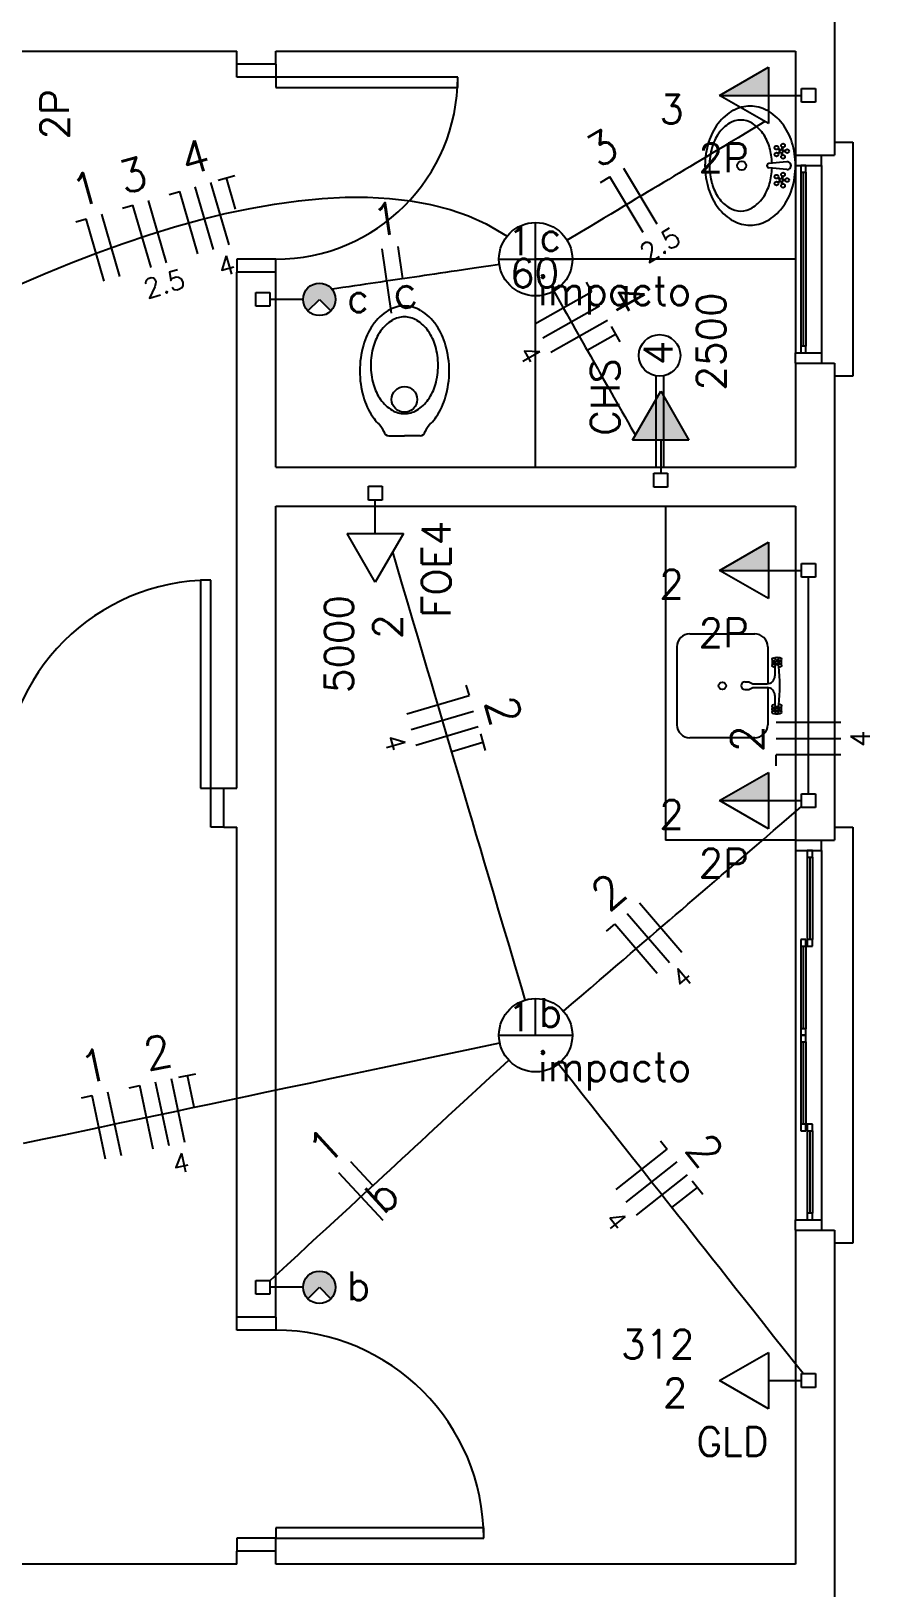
# Model space of a CAD drawing. Extents: x 241 to 398, y 106 to 179.
# Drawn here: x 329.21 to 332.44, y 108.72 to 114.71 of the extents above; entities that cross this region are included whole.
import ezdxf
from ezdxf.enums import TextEntityAlignment as Align

# ---------------------------------------------------------------- set-up
doc = ezdxf.new("R2010")
doc.units = 0
for name, color, linetype in [('ALVVISTA', 8, 'CONTINUOUS'), ('EL-CONDUTOS', 4, 'CONTINUOUS'), ('EL-FIOS', 9, 'CONTINUOUS'), ('EL-TEXTOS_FIOS', 7, 'CONTINUOUS'), ('EL-TEXTOS_PONTOS', 5, 'CONTINUOUS'), ('P-SIMBOL', 5, 'CONTINUOUS')]:
    doc.layers.add(name, color=color, linetype=linetype)
doc.styles.add('ARIAL', font='romans.shx')

msp = doc.modelspace()

# ---------------------------------------------------------------- hatches: boundary and pattern name
at = {"layer": 'P-SIMBOL'}
for points in [[(332.0468, 114.4591), (331.8593, 114.4591), (332.0468, 114.5673)], [(330.2749, 113.7183), (330.3189, 113.6743), (330.3194, 113.6743), (330.2759, 113.6298), (330.2734, 113.6318), (330.2683, 113.6383), (330.2629, 113.6483), (330.2593, 113.6563), (330.2573, 113.6663), (330.2573, 113.6808), (330.2604, 113.6948), (330.2649, 113.7058)], [(330.2749, 113.7183), (330.3189, 113.6743), (330.3194, 113.6743), (330.2759, 113.6298), (330.2734, 113.6318), (330.2683, 113.6383), (330.2629, 113.6483), (330.2593, 113.6563), (330.2573, 113.6663), (330.2573, 113.6808), (330.2604, 113.6948), (330.2649, 113.7058)], [(330.2744, 113.7176), (330.3184, 113.6737), (330.3184, 113.6736), (330.3184, 113.6733), (330.3628, 113.7168), (330.3608, 113.719), (330.3543, 113.7239), (330.3444, 113.7298), (330.3364, 113.7332), (330.3263, 113.735), (330.3119, 113.7352), (330.2979, 113.7322), (330.2869, 113.7276), (330.2743, 113.7174)], [(330.3629, 113.7183), (330.3189, 113.6743), (330.3624, 113.6298), (330.3644, 113.6318), (330.3693, 113.6383), (330.3754, 113.6483), (330.3783, 113.6563), (330.3803, 113.6663), (330.3803, 113.6808), (330.3774, 113.6948), (330.3729, 113.7058)], [(330.3629, 113.7183), (330.3189, 113.6743), (330.3624, 113.6298), (330.3644, 113.6318), (330.3693, 113.6383), (330.3754, 113.6483), (330.3783, 113.6563), (330.3803, 113.6663), (330.3803, 113.6808), (330.3774, 113.6948), (330.3729, 113.7058)], [(331.741, 113.1335), (331.6327, 113.321), (331.5245, 113.1335)], [(332.0468, 112.6319), (331.8593, 112.6319), (332.0468, 112.7401)], [(332.0468, 111.7463), (331.8593, 111.7463), (332.0468, 111.8545)], [(330.2749, 109.9181), (330.3189, 109.8741), (330.3194, 109.8741), (330.2759, 109.8296), (330.2734, 109.8316), (330.2683, 109.8381), (330.2629, 109.8481), (330.2593, 109.8561), (330.2573, 109.8661), (330.2573, 109.8806), (330.2604, 109.8946), (330.2649, 109.9056)], [(330.2749, 109.9181), (330.3189, 109.8741), (330.3194, 109.8741), (330.2759, 109.8296), (330.2734, 109.8316), (330.2683, 109.8381), (330.2629, 109.8481), (330.2593, 109.8561), (330.2573, 109.8661), (330.2573, 109.8806), (330.2604, 109.8946), (330.2649, 109.9056)], [(330.2744, 109.9175), (330.3184, 109.8735), (330.3184, 109.8734), (330.3184, 109.8732), (330.3628, 109.9167), (330.3608, 109.9189), (330.3543, 109.9237), (330.3444, 109.9297), (330.3364, 109.933), (330.3263, 109.9349), (330.3119, 109.9351), (330.2979, 109.9321), (330.2869, 109.9274), (330.2743, 109.9173)], [(330.3629, 109.9181), (330.3189, 109.8741), (330.3624, 109.8296), (330.3644, 109.8316), (330.3693, 109.8381), (330.3754, 109.8481), (330.3783, 109.8561), (330.3803, 109.8661), (330.3803, 109.8806), (330.3774, 109.8946), (330.3729, 109.9056)], [(330.3629, 109.9181), (330.3189, 109.8741), (330.3624, 109.8296), (330.3644, 109.8316), (330.3693, 109.8381), (330.3754, 109.8481), (330.3783, 109.8561), (330.3803, 109.8661), (330.3803, 109.8806), (330.3774, 109.8946), (330.3729, 109.9056)]]:
    msp.add_hatch(color=256, dxfattribs=at).paths.add_polyline_path(points)

# ---------------------------------------------------------------- linework, layer by layer
at = {"layer": 'ALVVISTA'}
for p, q in [((332.3013, 116.064), (332.3013, 114.704)), ((332.3013, 114.704), (332.3013, 114.229)), ((326.4508, 114.629), (330.0013, 114.629)), ((330.0013, 114.579), (330.0013, 114.629)), ((330.1513, 114.629), (332.1513, 114.629)), ((330.1513, 114.579), (330.1513, 114.629)), ((332.1513, 114.629), (332.1513, 114.229)), ((330.1513, 114.579), (330.0013, 114.579)), ((330.0013, 114.529), (330.0013, 114.579)), ((330.1513, 114.579), (330.1513, 114.529)), ((330.1513, 114.529), (330.0013, 114.529)), ((330.1513, 114.529), (330.1513, 114.489)), ((330.8513, 114.529), (330.1513, 114.529)), ((330.8513, 114.489), (330.8513, 114.529)), ((330.1513, 114.489), (330.8513, 114.489)), ((332.0998, 114.26), (332.0968, 114.251)), ((332.1028, 114.259), (332.0998, 114.25)), ((332.3013, 114.279), (332.3713, 114.279)), ((332.3713, 114.279), (332.3713, 113.379)), ((332.1178, 114.204), (332.0483, 114.197)), ((332.0833, 114.2525), (332.0908, 114.247)), ((332.0833, 114.237), (332.0908, 114.2425)), ((332.0848, 114.255), (332.0923, 114.2495)), ((332.0848, 114.2345), (332.0923, 114.24)), ((332.0998, 114.2295), (332.0968, 114.2385)), ((332.1028, 114.2305), (332.0998, 114.2395)), ((332.1118, 114.246), (332.1028, 114.246)), ((332.1118, 114.2435), (332.1028, 114.2435)), ((332.1513, 114.229), (332.1513, 114.189)), ((332.1513, 114.229), (332.3013, 114.229)), ((332.2513, 114.189), (332.2513, 114.229)), ((332.1178, 114.1745), (332.0483, 114.181)), ((332.0833, 114.141), (332.0908, 114.1355)), ((332.0848, 114.1435), (332.0923, 114.138)), ((332.0998, 114.1485), (332.0968, 114.1395)), ((332.1028, 114.1475), (332.0998, 114.1385)), ((332.1513, 114.189), (332.1513, 113.469)), ((332.1513, 114.189), (332.2513, 114.189)), ((332.1713, 114.189), (332.1713, 114.164)), ((332.1913, 114.189), (332.1713, 114.189)), ((332.1713, 114.164), (332.1713, 113.494)), ((332.1713, 114.164), (332.1913, 114.164)), ((332.1813, 114.164), (332.1813, 113.494)), ((332.1913, 114.164), (332.1913, 114.189)), ((332.1913, 114.164), (332.1913, 113.494)), ((332.2513, 114.189), (332.2513, 113.469)), ((332.0833, 114.1255), (332.0908, 114.131)), ((332.0848, 114.123), (332.0923, 114.1285)), ((332.0998, 114.118), (332.0968, 114.127)), ((332.1028, 114.119), (332.0998, 114.128)), ((332.1118, 114.1345), (332.1028, 114.1345)), ((332.1118, 114.132), (332.1028, 114.132)), ((330.1513, 113.829), (330.0013, 113.829)), ((330.0013, 113.829), (330.0013, 113.779)), ((330.1513, 113.779), (330.0013, 113.779)), ((330.0013, 112.954), (330.0013, 113.779)), ((330.1513, 113.779), (330.1513, 113.829)), ((330.1513, 113.029), (330.1513, 113.779)), ((332.1513, 113.829), (331.1513, 113.829)), ((331.1513, 113.029), (331.1513, 113.829)), ((332.1913, 113.494), (332.1713, 113.494)), ((332.1713, 113.494), (332.1713, 113.469)), ((332.1913, 113.469), (332.1913, 113.494)), ((332.1513, 113.469), (332.2513, 113.469)), ((332.1513, 113.429), (332.1513, 113.469)), ((332.1513, 113.429), (332.3013, 113.429)), ((332.1513, 113.429), (332.1513, 113.029)), ((332.1713, 113.469), (332.1913, 113.469)), ((332.2513, 113.469), (332.2513, 113.429)), ((332.3013, 113.429), (332.3013, 112.954)), ((331.6133, 113.379), (331.6133, 113.029)), ((331.6433, 113.379), (331.6433, 113.029)), ((332.3713, 113.379), (332.3013, 113.379)), ((330.5868, 113.149), (330.6463, 113.149)), ((330.7063, 113.149), (330.6463, 113.149)), ((330.1513, 113.029), (332.1513, 113.029)), ((330.0013, 111.794), (330.0013, 112.954)), ((332.3013, 112.954), (332.3013, 111.594)), ((330.1513, 112.879), (332.1513, 112.879)), ((330.1513, 111.719), (330.1513, 112.879)), ((331.6513, 112.879), (331.6513, 111.594)), ((332.1513, 112.879), (332.1513, 111.594)), ((329.8613, 112.594), (329.8613, 111.794)), ((329.9013, 112.594), (329.8613, 112.594)), ((329.9013, 111.794), (329.9013, 112.594)), ((331.7448, 112.388), (331.9943, 112.388)), ((331.6948, 112.338), (331.6948, 112.038)), ((332.0443, 112.338), (332.0443, 112.196)), ((332.0668, 112.284), (332.0723, 112.278)), ((332.0733, 112.291), (332.0793, 112.2855)), ((332.0793, 112.2855), (332.0853, 112.291)), ((332.0863, 112.278), (332.0928, 112.2845)), ((332.0723, 112.278), (332.0663, 112.2725)), ((332.0718, 112.2615), (332.0718, 112.226)), ((332.0793, 112.271), (332.0733, 112.265)), ((332.0793, 112.271), (332.0848, 112.2655)), ((332.0863, 112.278), (332.0923, 112.2725)), ((331.9568, 112.2035), (331.9718, 112.2035)), ((331.9568, 112.1735), (331.9718, 112.1735)), ((331.9718, 112.2035), (331.9868, 112.196)), ((331.9718, 112.1735), (331.9868, 112.181)), ((331.9868, 112.196), (332.0418, 112.196)), ((331.9868, 112.181), (332.0418, 112.181)), ((332.0443, 112.181), (332.0443, 112.038)), ((332.0663, 112.104), (332.0723, 112.098)), ((332.0718, 112.151), (332.0718, 112.115)), ((332.0733, 112.111), (332.0793, 112.1055)), ((332.0793, 112.1055), (332.0848, 112.111)), ((332.0863, 112.098), (332.0923, 112.1045)), ((332.0723, 112.098), (332.0663, 112.0925)), ((332.0793, 112.091), (332.0733, 112.085)), ((332.0793, 112.091), (332.0848, 112.0855)), ((332.0863, 112.098), (332.0923, 112.0925)), ((331.9943, 111.988), (331.7448, 111.988)), ((329.8613, 111.794), (329.9013, 111.794)), ((329.9013, 111.644), (329.9013, 111.794)), ((329.9013, 111.794), (329.9513, 111.794)), ((329.9513, 111.794), (330.0013, 111.794)), ((329.9513, 111.644), (329.9513, 111.794)), ((330.1513, 109.759), (330.1513, 111.719)), ((329.9513, 111.644), (329.9013, 111.644)), ((329.9513, 111.644), (330.0013, 111.644)), ((330.0013, 109.759), (330.0013, 111.644)), ((332.3013, 111.644), (332.3713, 111.644)), ((332.3713, 111.644), (332.3713, 110.044)), ((332.1513, 111.594), (331.6513, 111.594)), ((332.1513, 111.594), (332.1513, 111.554)), ((332.1513, 111.594), (332.3013, 111.594)), ((332.2513, 111.554), (332.2513, 111.594)), ((332.1513, 111.554), (332.1513, 110.134)), ((332.1513, 111.554), (332.2513, 111.554)), ((332.1963, 111.554), (332.1963, 111.529)), ((332.2163, 111.554), (332.1963, 111.554)), ((332.1963, 111.529), (332.1963, 111.2115)), ((332.1963, 111.529), (332.2163, 111.529)), ((332.2063, 111.529), (332.2063, 111.2115)), ((332.2163, 111.529), (332.2163, 111.554)), ((332.2163, 111.529), (332.2163, 111.2115)), ((332.2513, 111.554), (332.2513, 110.134)), ((332.1713, 111.2115), (332.1713, 111.1865)), ((332.1913, 111.2115), (332.1713, 111.2115)), ((332.1913, 111.1865), (332.1913, 111.2115)), ((332.2163, 111.2115), (332.1963, 111.2115)), ((332.1963, 111.2115), (332.1963, 111.1865)), ((332.2163, 111.1865), (332.2163, 111.2115)), ((332.1713, 111.1865), (332.1913, 111.1865)), ((332.1713, 111.1865), (332.1713, 110.869)), ((332.1813, 111.1865), (332.1813, 110.869)), ((332.1913, 111.1865), (332.1913, 110.869)), ((332.1963, 111.1865), (332.2163, 111.1865)), ((332.1913, 110.869), (332.1713, 110.869)), ((332.1713, 110.869), (332.1713, 110.844)), ((332.1913, 110.844), (332.1713, 110.844)), ((332.1713, 110.844), (332.1913, 110.844)), ((332.1713, 110.844), (332.1713, 110.819)), ((332.1913, 110.844), (332.1913, 110.869)), ((332.1913, 110.819), (332.1913, 110.844)), ((332.1713, 110.819), (332.1713, 110.5015)), ((332.1713, 110.819), (332.1913, 110.819)), ((332.1813, 110.819), (332.1813, 110.5015)), ((332.1913, 110.819), (332.1913, 110.5015)), ((332.1913, 110.5015), (332.1713, 110.5015)), ((332.1713, 110.5015), (332.1713, 110.4765)), ((332.1913, 110.4765), (332.1913, 110.5015)), ((332.1963, 110.5015), (332.1963, 110.4765)), ((332.2163, 110.5015), (332.1963, 110.5015)), ((332.2163, 110.4765), (332.2163, 110.5015)), ((332.1713, 110.4765), (332.1913, 110.4765)), ((332.1963, 110.4765), (332.2163, 110.4765)), ((332.1963, 110.4765), (332.1963, 110.159)), ((332.2063, 110.4765), (332.2063, 110.159)), ((332.2163, 110.4765), (332.2163, 110.159)), ((332.1513, 110.134), (332.2513, 110.134)), ((332.1513, 110.094), (332.1513, 110.134)), ((332.2163, 110.159), (332.1963, 110.159)), ((332.1963, 110.159), (332.1963, 110.134)), ((332.1963, 110.134), (332.2163, 110.134)), ((332.2163, 110.134), (332.2163, 110.159)), ((332.2513, 110.134), (332.2513, 110.094)), ((332.1513, 110.094), (332.1513, 108.809)), ((332.1513, 110.094), (332.3013, 110.094)), ((332.3013, 110.094), (332.3013, 108.659)), ((332.3713, 110.044), (332.3013, 110.044)), ((330.1513, 109.759), (330.0013, 109.759)), ((330.0013, 109.709), (330.0013, 109.759)), ((330.1513, 109.709), (330.0013, 109.709)), ((330.1513, 109.759), (330.1513, 109.709)), ((330.9513, 108.949), (330.1513, 108.949)), ((330.1513, 108.949), (330.1513, 108.909)), ((330.9513, 108.909), (330.9513, 108.949)), ((330.1513, 108.909), (330.0013, 108.909)), ((330.0013, 108.909), (330.0013, 108.859)), ((330.1513, 108.909), (330.9513, 108.909)), ((330.1513, 108.859), (330.1513, 108.909)), ((330.0013, 108.809), (326.4508, 108.809)), ((330.1513, 108.859), (330.0013, 108.859)), ((330.0013, 108.809), (330.0013, 108.859)), ((330.1513, 108.809), (330.1513, 108.859)), ((332.1513, 108.809), (330.1513, 108.809))]:
    msp.add_line(p, q, dxfattribs=at)
for centre, radius in [((332.0783, 114.258), 0.00738), ((332.1033, 114.2665), 0.00738), ((331.9443, 114.189), 0.0175), ((332.0783, 114.2315), 0.00738), ((332.0963, 114.2445), 0.00633), ((332.1033, 114.223), 0.00738), ((332.1193, 114.2445), 0.00738), ((332.0783, 114.1465), 0.00738), ((332.0963, 114.1335), 0.00633), ((332.1033, 114.155), 0.00738), ((332.1193, 114.1335), 0.00738), ((332.0783, 114.12), 0.00738), ((332.1033, 114.1115), 0.00738), ((331.6283, 113.459), 0.08), ((330.6463, 113.2895), 0.0493), ((332.0673, 112.29), 0.0062), ((332.0793, 112.278), 0.00507), ((332.0913, 112.2905), 0.0062), ((332.0673, 112.266), 0.0062), ((332.0913, 112.2665), 0.0062), ((331.8698, 112.188), 0.0143), ((332.0673, 112.11), 0.0062), ((332.0793, 112.098), 0.00507), ((332.0913, 112.1105), 0.0062), ((332.0673, 112.086), 0.0062), ((332.0913, 112.0865), 0.0062)]:
    msp.add_circle(centre, radius, dxfattribs=at)
for centre, radius, start, end in [((330.1513, 114.529), 0.7, 270, 0), ((332.0018, 114.2385), 0.1861, 118.5825, 142.75522), ((331.9768, 114.284), 0.1339, 90, 118.5825), ((331.9768, 114.284), 0.1339, 61.4175, 90), ((331.9518, 114.2385), 0.1861, 37.24478, 61.4175), ((332.0413, 114.2085), 0.2355, 142.75522, 162.51997), ((331.9668, 114.236), 0.1351, 121.03453, 145.45543), ((331.9408, 114.2795), 0.0845, 90, 121.03453), ((331.9408, 114.2795), 0.0845, 58.96547, 90), ((331.9143, 114.236), 0.1351, 34.54458, 58.96547), ((331.9128, 114.2085), 0.2355, 17.48004, 37.24478), ((332.1033, 114.189), 0.3004, 162.51997, 180), ((332.0733, 114.189), 0.2533, 164.0842, 180), ((332.0083, 114.2075), 0.1854, 145.45543, 164.0842), ((331.8733, 114.2075), 0.1854, 15.91581, 34.54458), ((331.8078, 114.189), 0.2533, 2.10218, 15.91581), ((331.8508, 114.189), 0.3004, 0, 17.48004), ((332.0493, 114.189), 0.00813, 95.42869, 264.73569), ((332.1193, 114.189), 0.0148, 264.41656, 95.89136), ((332.1033, 114.189), 0.3004, 180, 197.48004), ((332.0733, 114.189), 0.2533, 180, 195.9158), ((331.8078, 114.189), 0.2533, 344.0842, 357.89783), ((331.8508, 114.189), 0.3004, 342.51996, 0), ((332.0413, 114.1695), 0.2355, 197.48004, 217.24481), ((332.0083, 114.1705), 0.1854, 195.9158, 214.54457), ((331.8733, 114.1705), 0.1854, 325.45544, 344.0842), ((331.9128, 114.1695), 0.2355, 322.75525, 342.51996), ((332.0018, 114.1395), 0.1861, 217.24481, 241.41751), ((331.9668, 114.142), 0.1351, 214.54457, 238.96549), ((331.9408, 114.0985), 0.0845, 238.96549, 270), ((331.9408, 114.0985), 0.0845, 270, 301.03455), ((331.9143, 114.142), 0.1351, 301.03455, 325.45544), ((331.9518, 114.1395), 0.1861, 298.58249, 322.75525), ((331.9768, 114.094), 0.1339, 241.41751, 270), ((331.9768, 114.094), 0.1339, 270, 298.58249), ((330.6838, 113.4665), 0.1931, 121.03453, 145.45543), ((330.6463, 113.5285), 0.1207, 90, 121.03453), ((330.6463, 113.5145), 0.0924, 90, 120.646), ((330.6463, 113.5285), 0.1207, 58.96547, 90), ((330.6463, 113.5145), 0.0924, 59.354, 90), ((330.6093, 113.4665), 0.1931, 34.54458, 58.96547), ((330.7428, 113.4255), 0.2648, 145.45543, 164.0842), ((330.7148, 113.44), 0.1957, 145.04204, 163.84988), ((330.6728, 113.4695), 0.1445, 120.646, 145.04204), ((330.6198, 113.4695), 0.1445, 34.95798, 59.354), ((330.5778, 113.44), 0.1957, 16.15011, 34.95798), ((330.5503, 113.4255), 0.2648, 15.91581, 34.54458), ((330.8363, 113.399), 0.3619, 164.0842, 180), ((330.7813, 113.421), 0.2648, 163.84988, 180), ((330.5113, 113.421), 0.2648, 0, 16.15011), ((330.4568, 113.399), 0.3619, 0, 15.91581), ((330.7813, 113.421), 0.2648, 180, 196.15013), ((330.5113, 113.421), 0.2648, 343.84988, 0), ((330.8363, 113.399), 0.3619, 180, 195.9158), ((330.4568, 113.399), 0.3619, 344.0842, 0), ((330.7428, 113.3725), 0.2648, 195.9158, 214.54457), ((330.7148, 113.4015), 0.1957, 196.15013, 214.95798), ((330.5778, 113.4015), 0.1957, 325.04202, 343.84988), ((330.5503, 113.3725), 0.2648, 325.45544, 344.0842), ((330.6728, 113.3725), 0.1445, 214.95798, 239.354), ((330.6463, 113.3275), 0.0924, 239.354, 270), ((330.6463, 113.3275), 0.0924, 270, 300.646), ((330.6198, 113.3725), 0.1445, 300.646, 325.04202), ((330.6838, 113.3315), 0.1931, 214.54457, 223.89964), ((330.4288, 113.091), 0.1576, 27.89368, 42.68741), ((330.8643, 113.091), 0.1576, 137.31259, 152.10634), ((330.6093, 113.3315), 0.1931, 316.43506, 325.45544), ((330.5868, 113.169), 0.02, 186.21104, 270), ((330.7063, 113.169), 0.02, 270, 353.789), ((329.9013, 111.794), 0.8, 90, 180), ((331.7448, 112.338), 0.05, 90, 180), ((331.9943, 112.338), 0.05, 0, 90), ((332.0768, 112.278), 0.0156, 151.28233, 208.71767), ((332.0798, 112.2735), 0.0229, 71.72559, 109.7467), ((332.0823, 112.2785), 0.0153, 329.57178, 30.42821), ((332.0418, 112.226), 0.03, 270, 0), ((331.4573, 112.1885), 0.6339, 353.3446, 6.65547), ((331.9568, 112.1885), 0.015, 90, 270), ((332.0418, 112.151), 0.03, 0, 90), ((332.0763, 112.098), 0.0156, 151.28233, 208.71767), ((332.0823, 112.0985), 0.0153, 329.57178, 30.42821), ((332.0793, 112.099), 0.0188, 245.24622, 293.3183), ((331.7448, 112.038), 0.05, 180, 270), ((331.9943, 112.038), 0.05, 270, 0), ((330.1513, 108.909), 0.8, 0, 90)]:
    msp.add_arc(centre, radius, start, end, dxfattribs=at)
at = {"layer": 'EL-CONDUTOS', "linetype": 'Continuous'}
for points in [[(332.0335, 114.3585), (331.9866, 114.3302), (331.9578, 114.3129), (331.9303, 114.2964), (331.904, 114.2806), (331.8788, 114.2655), (331.8545, 114.251), (331.8312, 114.2369), (331.8086, 114.2234), (331.7866, 114.2102), (331.7653, 114.1974), (331.7444, 114.1848), (331.7238, 114.1725), (331.7035, 114.1603), (331.6833, 114.1482), (331.6632, 114.1361), (331.643, 114.124), (331.6226, 114.1118), (331.602, 114.0994), (331.5809, 114.0868), (331.5594, 114.0739), (331.5373, 114.0606), (331.5145, 114.0469), (331.4908, 114.0327), (331.4663, 114.018), (331.4408, 114.0027), (331.4141, 113.9867), (331.3862, 113.9699), (331.357, 113.9524), (331.3263, 113.934), (331.2724, 113.9017)], [(329.1644, 113.7315), (329.2639, 113.7746), (329.3636, 113.8155), (329.4635, 113.8541), (329.5632, 113.89), (329.6626, 113.9232), (329.7613, 113.9534), (329.8593, 113.9805), (329.9563, 114.0043), (330.0521, 114.0245), (330.1464, 114.0411), (330.239, 114.0539), (330.3297, 114.0626), (330.4183, 114.0671), (330.5046, 114.0672), (330.5883, 114.0628), (330.6693, 114.0535), (330.7472, 114.0394), (330.822, 114.0201), (330.8932, 113.9955), (330.9609, 113.9654), (331.0415, 113.9177)], [(331.0116, 113.8085), (330.9791, 113.8036), (330.9509, 113.7995), (330.9239, 113.7955), (330.8981, 113.7917), (330.8733, 113.788), (330.8495, 113.7845), (330.8266, 113.7812), (330.8045, 113.7779), (330.7832, 113.7748), (330.7624, 113.7717), (330.7423, 113.7687), (330.7226, 113.7659), (330.7034, 113.763), (330.6845, 113.7602), (330.6658, 113.7575), (330.6473, 113.7548), (330.6289, 113.7521), (330.6106, 113.7494), (330.5921, 113.7466), (330.5735, 113.7439), (330.5547, 113.7411), (330.5355, 113.7383), (330.516, 113.7354), (330.496, 113.7325), (330.4755, 113.7295), (330.4543, 113.7263), (330.4324, 113.7231), (330.4098, 113.7198), (330.3862, 113.7163), (330.3676, 113.7135)], [(331.2209, 113.706), (331.2309, 113.6884), (331.2444, 113.6646), (331.2573, 113.6418), (331.2696, 113.6201), (331.2814, 113.5993), (331.2927, 113.5793), (331.3036, 113.5601), (331.3141, 113.5416), (331.3242, 113.5237), (331.334, 113.5063), (331.3436, 113.4895), (331.3529, 113.473), (331.3621, 113.4569), (331.3711, 113.441), (331.38, 113.4252), (331.3888, 113.4096), (331.3976, 113.394), (331.4065, 113.3784), (331.4154, 113.3626), (331.4244, 113.3467), (331.4336, 113.3305), (331.443, 113.3139), (331.4526, 113.2969), (331.4625, 113.2794), (331.4728, 113.2614), (331.4833, 113.2427), (331.4943, 113.2233), (331.5058, 113.2031), (331.5177, 113.182), (331.535, 113.1517)], [(331.1112, 110.9794), (331.0962, 111.03), (331.0725, 111.1103), (331.0501, 111.186), (331.0289, 111.2575), (331.0089, 111.3251), (330.99, 111.3891), (330.972, 111.4498), (330.9548, 111.5077), (330.9385, 111.5631), (330.9227, 111.6162), (330.9076, 111.6674), (330.8929, 111.7171), (330.8785, 111.7656), (330.8644, 111.8133), (330.8504, 111.8604), (330.8366, 111.9073), (330.8226, 111.9544), (330.8085, 112.002), (330.7942, 112.0504), (330.7795, 112.0999), (330.7644, 112.151), (330.7488, 112.2039), (330.7325, 112.2589), (330.7154, 112.3165), (330.6975, 112.377), (330.6787, 112.4406), (330.6588, 112.5077), (330.6378, 112.5788), (330.6155, 112.654), (330.601, 112.7028)], [(332.2013, 111.7728), (332.2013, 111.8266), (332.2013, 111.8619), (332.2013, 111.895), (332.2013, 111.9263), (332.2013, 111.9558), (332.2013, 111.9837), (332.2013, 112.0101), (332.2013, 112.0353), (332.2013, 112.0593), (332.2013, 112.0824), (332.2013, 112.1047), (332.2013, 112.1264), (332.2013, 112.1475), (332.2013, 112.1684), (332.2013, 112.1891), (332.2013, 112.2098), (332.2013, 112.2306), (332.2013, 112.2518), (332.2013, 112.2734), (332.2013, 112.2957), (332.2013, 112.3188), (332.2013, 112.3429), (332.2013, 112.368), (332.2013, 112.3945), (332.2013, 112.4224), (332.2013, 112.4519), (332.2013, 112.4831), (332.2013, 112.5163), (332.2013, 112.5515), (332.2013, 112.6053)], [(331.2584, 110.936), (331.2898, 110.963), (331.3277, 110.9955), (331.3635, 111.0263), (331.3973, 111.0553), (331.4293, 111.0829), (331.4598, 111.109), (331.4888, 111.1339), (331.5165, 111.1578), (331.5431, 111.1807), (331.5688, 111.2028), (331.5938, 111.2242), (331.6182, 111.2451), (331.6421, 111.2657), (331.6658, 111.2861), (331.6895, 111.3064), (331.7132, 111.3268), (331.7372, 111.3474), (331.7616, 111.3684), (331.7866, 111.3899), (331.8124, 111.4121), (331.8392, 111.4351), (331.8671, 111.459), (331.8962, 111.4841), (331.9268, 111.5104), (331.959, 111.5381), (331.9931, 111.5673), (332.0291, 111.5982), (332.0672, 111.631), (332.1076, 111.6658), (332.1748, 111.7234)], [(329.1807, 110.428), (329.2601, 110.4447), (329.3364, 110.4608), (329.41, 110.4764), (329.4816, 110.4915), (329.5515, 110.5063), (329.6204, 110.5208), (329.6887, 110.5352), (329.757, 110.5496), (329.8259, 110.5642), (329.8958, 110.5789), (329.9674, 110.594), (330.041, 110.6096), (330.1173, 110.6257), (330.1967, 110.6425), (330.2798, 110.66), (330.3672, 110.6784), (330.4593, 110.6979), (330.5568, 110.7185), (330.66, 110.7402), (330.7696, 110.7634), (330.886, 110.788), (331.0131, 110.8148)], [(331.0476, 110.7481), (331.0128, 110.7161), (330.975, 110.6811), (330.9392, 110.6481), (330.9054, 110.6168), (330.8733, 110.5872), (330.8429, 110.5591), (330.8139, 110.5323), (330.7862, 110.5067), (330.7595, 110.4821), (330.7338, 110.4584), (330.7089, 110.4353), (330.6845, 110.4128), (330.6605, 110.3907), (330.6368, 110.3688), (330.6132, 110.347), (330.5895, 110.3251), (330.5655, 110.3029), (330.5411, 110.2803), (330.516, 110.2572), (330.4902, 110.2334), (330.4635, 110.2087), (330.4356, 110.1829), (330.4064, 110.156), (330.3758, 110.1278), (330.3436, 110.098), (330.3096, 110.0666), (330.2736, 110.0333), (330.2355, 109.9981), (330.195, 109.9608), (330.1278, 109.8989)], [(332.1803, 109.542), (332.1538, 109.5756), (332.1092, 109.6321), (332.0672, 109.6852), (332.0277, 109.7352), (331.9905, 109.7823), (331.9554, 109.8267), (331.9222, 109.8687), (331.8907, 109.9085), (331.8608, 109.9464), (331.8322, 109.9826), (331.8047, 110.0173), (331.7782, 110.0508), (331.7525, 110.0834), (331.7274, 110.1152), (331.7026, 110.1465), (331.6781, 110.1775), (331.6535, 110.2086), (331.6288, 110.2398), (331.6038, 110.2715), (331.5782, 110.3039), (331.5518, 110.3373), (331.5245, 110.3718), (331.4961, 110.4078), (331.4663, 110.4454), (331.4351, 110.485), (331.4021, 110.5266), (331.3673, 110.5707), (331.3304, 110.6174), (331.2912, 110.6669), (331.2389, 110.7331)]]:
    msp.add_lwpolyline(points, dxfattribs=at)
at = {"layer": 'EL-FIOS'}
for p, q in [((329.9293, 114.1324), (329.9934, 114.151)), ((329.9963, 114.0217), (329.9613, 114.1417)), ((331.4008, 114.1245), (331.4365, 114.1459)), ((331.5652, 113.9315), (331.4365, 114.1459)), ((331.6188, 113.9637), (331.4901, 114.1781)), ((329.7413, 114.0777), (329.7813, 114.0894)), ((329.8511, 113.8493), (329.7813, 114.0894)), ((329.9111, 113.8668), (329.8413, 114.1068)), ((329.9712, 113.8842), (329.9013, 114.1243)), ((329.5613, 114.0254), (329.6013, 114.037)), ((329.6711, 113.797), (329.6013, 114.037)), ((329.7311, 113.8144), (329.6613, 114.0545)), ((329.3812, 113.973), (329.4212, 113.9846)), ((329.4911, 113.7446), (329.4212, 113.9846)), ((329.5511, 113.762), (329.4812, 114.0021)), ((330.5968, 113.621), (330.5604, 113.8683)), ((330.6405, 113.7538), (330.6223, 113.8774)), ((331.3453, 113.7402), (331.3658, 113.7039)), ((331.1483, 113.5807), (331.3658, 113.7039)), ((331.1791, 113.5263), (331.3966, 113.6495)), ((331.2099, 113.4719), (331.4274, 113.5951)), ((331.3494, 113.4791), (331.4582, 113.5407)), ((331.4418, 113.5698), (331.4746, 113.5117)), ((330.883, 112.1908), (330.8948, 112.1509)), ((330.6551, 112.0799), (330.8948, 112.1509)), ((330.6728, 112.02), (330.9126, 112.0909)), ((332.3263, 112.047), (332.0763, 112.047)), ((330.6906, 111.96), (330.9303, 112.031)), ((330.9386, 112.003), (330.9575, 111.9391)), ((332.3263, 111.9845), (332.0763, 111.9845)), ((330.8282, 111.9356), (330.948, 111.9711)), ((332.0763, 111.8803), (332.0763, 111.922)), ((332.3263, 111.922), (332.0763, 111.922)), ((331.7138, 111.1625), (331.5509, 111.3521)), ((331.4245, 111.2435), (331.4561, 111.2707)), ((331.619, 111.081), (331.4561, 111.2707)), ((331.6664, 111.1218), (331.5035, 111.3114)), ((329.8016, 110.4313), (329.75, 110.6759)), ((329.7785, 110.6819), (329.8437, 110.6957)), ((329.8369, 110.5665), (329.8111, 110.6888)), ((329.4034, 110.6028), (329.4442, 110.6114)), ((329.4958, 110.3667), (329.4442, 110.6114)), ((329.557, 110.3797), (329.5054, 110.6243)), ((329.5869, 110.6415), (329.6277, 110.6501)), ((329.6793, 110.4055), (329.6277, 110.6501)), ((329.7404, 110.4184), (329.6888, 110.663)), ((331.6316, 110.4379), (331.6574, 110.4052)), ((331.4613, 110.2502), (331.6574, 110.4052)), ((330.5639, 110.1313), (330.3943, 110.3149)), ((330.525, 110.2655), (330.4402, 110.3574)), ((331.5001, 110.2011), (331.6962, 110.3562)), ((331.5388, 110.1521), (331.735, 110.3071)), ((331.6756, 110.1806), (331.7737, 110.2581)), ((331.753, 110.2843), (331.7944, 110.232))]:
    msp.add_line(p, q, dxfattribs=at)
at = {"layer": 'P-SIMBOL'}
for p, q in [((331.8593, 114.4591), (332.0468, 114.5673)), ((332.0468, 114.5673), (332.0468, 114.3508)), ((331.8593, 114.4591), (332.0468, 114.4591)), ((332.0468, 114.3508), (331.8593, 114.4591)), ((332.0468, 114.4591), (332.1748, 114.4591)), ((332.1748, 114.4326), (332.1748, 114.4856)), ((332.1748, 114.4856), (332.2278, 114.4856)), ((332.2278, 114.4856), (332.2278, 114.4326)), ((332.2278, 114.4326), (332.1748, 114.4326)), ((331.1513, 113.829), (331.1513, 113.9702)), ((331.0101, 113.829), (331.2926, 113.829)), ((330.0748, 113.6479), (330.0748, 113.7009)), ((330.0748, 113.7009), (330.1278, 113.7009)), ((330.1278, 113.7009), (330.1278, 113.6479)), ((330.2564, 113.6744), (330.1278, 113.6744)), ((330.2743, 113.6302), (330.3189, 113.6744)), ((330.3189, 113.6744), (330.3628, 113.6302)), ((330.1278, 113.6479), (330.0748, 113.6479)), ((331.5245, 113.1335), (331.6327, 113.321)), ((331.6327, 113.321), (331.741, 113.1335)), ((331.741, 113.1335), (331.5245, 113.1335)), ((331.6327, 113.1335), (331.6327, 113.0055)), ((331.6062, 112.9524), (331.6062, 113.0055)), ((331.6062, 113.0055), (331.6592, 113.0055)), ((331.6592, 113.0055), (331.6592, 112.9524)), ((330.5076, 112.9555), (330.5606, 112.9555)), ((330.5076, 112.9024), (330.5076, 112.9555)), ((330.5606, 112.9555), (330.5606, 112.9024)), ((331.6592, 112.9524), (331.6062, 112.9524)), ((330.5606, 112.9024), (330.5076, 112.9024)), ((330.5341, 112.7744), (330.5341, 112.9024)), ((330.5341, 112.5869), (330.4259, 112.7744)), ((330.4259, 112.7744), (330.6424, 112.7744)), ((330.6424, 112.7744), (330.5341, 112.5869)), ((331.8593, 112.6319), (332.0468, 112.7401)), ((332.0468, 112.7401), (332.0468, 112.5236)), ((332.1748, 112.6053), (332.1748, 112.6584)), ((332.1748, 112.6584), (332.2278, 112.6584)), ((332.2278, 112.6584), (332.2278, 112.6053)), ((332.0468, 112.5236), (331.8593, 112.6319)), ((331.8593, 112.6319), (332.0468, 112.6319)), ((332.0468, 112.6319), (332.1748, 112.6319)), ((332.2278, 112.6053), (332.1748, 112.6053)), ((331.8593, 111.7463), (332.0468, 111.8545)), ((332.0468, 111.8545), (332.0468, 111.638)), ((332.0468, 111.638), (331.8593, 111.7463)), ((331.8593, 111.7463), (332.0468, 111.7463)), ((332.0468, 111.7463), (332.1748, 111.7463)), ((332.1748, 111.7198), (332.1748, 111.7728)), ((332.1748, 111.7728), (332.2278, 111.7728)), ((332.2278, 111.7728), (332.2278, 111.7198)), ((332.2278, 111.7198), (332.1748, 111.7198)), ((331.1513, 110.844), (331.1513, 110.9852)), ((331.0101, 110.844), (331.2926, 110.844)), ((330.0748, 109.9007), (330.1278, 109.9007)), ((330.0748, 109.8477), (330.0748, 109.9007)), ((330.1278, 109.9007), (330.1278, 109.8477)), ((330.1278, 109.8477), (330.0748, 109.8477)), ((330.2564, 109.8742), (330.1278, 109.8742)), ((330.2743, 109.83), (330.3189, 109.8742)), ((330.3189, 109.8742), (330.3628, 109.83)), ((331.8593, 109.5155), (332.0468, 109.6238)), ((332.0468, 109.6238), (332.0468, 109.4073)), ((332.1748, 109.542), (332.2278, 109.542)), ((332.1748, 109.489), (332.1748, 109.542)), ((332.2278, 109.542), (332.2278, 109.489)), ((332.0468, 109.4073), (331.8593, 109.5155)), ((332.0468, 109.5155), (332.1748, 109.5155)), ((332.2278, 109.489), (332.1748, 109.489))]:
    msp.add_line(p, q, dxfattribs=at)
for centre, radius in [((331.1513, 113.829), 0.1412), ((330.3189, 113.6744), 0.0625), ((331.1513, 110.844), 0.1412), ((330.3189, 109.8742), 0.0625)]:
    msp.add_circle(centre, radius, dxfattribs=at)

# ---------------------------------------------------------------- texts
at = {"layer": 'EL-TEXTOS_FIOS', "style": 'ARIAL'}
for s, height, rotation, p in [('3', 0.1235, 30.968, (331.4379, 114.2043)), ('4', 0.1235, 16.217, (329.8575, 114.163)), ('3', 0.1235, 16.217, (329.6175, 114.0932)), ('1', 0.1235, 16.217, (329.4374, 114.0408)), ('1', 0.1235, 8.375, (330.5841, 113.9218)), ('2.5', 0.07413, 30.968, (331.6492, 113.8523)), ('4', 0.0741, 16.217, (329.9722, 113.7687)), ('2.5', 0.07413, 16.217, (329.7322, 113.6989)), ('c', 0.1235, 8.375, (330.6569, 113.6423)), ('4', 0.1235, 299.52399, (331.455, 113.6467)), ('4', 0.0741, 299.52399, (331.0977, 113.4443)), ('2', 0.1235, 286.48999, (330.9688, 112.075)), ('4', 0.0741, 286.48999, (330.5751, 111.9584)), ('2', 0.1235, 90, (332.0269, 111.9845)), ('4', 0.0741, 90, (332.4375, 111.9845)), ('2', 0.1235, 40.674, (331.4713, 111.3489)), ('4', 0.0741, 40.674, (331.7389, 111.0375)), ('1', 0.1235, 11.92, (329.4646, 110.6662)), ('2', 0.1235, 11.92, (329.7092, 110.7178)), ('1', 0.1235, 42.724, (330.3837, 110.3725)), ('2', 0.1235, 308.323, (331.7544, 110.3623)), ('4', 0.0741, 11.92, (329.794, 110.316)), ('b', 0.1235, 42.724, (330.6014, 110.1828)), ('4', 0.0741, 308.323, (331.4322, 110.1077))]:
    msp.add_text(s, height=height, rotation=rotation, dxfattribs=at).set_placement(p, align=Align.CENTER)
at = {"layer": 'EL-TEXTOS_PONTOS', "style": 'ARIAL'}
for s, p in [('2P', (329.3553, 114.3863)), ('2500', (331.8818, 113.5124)), ('4', (331.6778, 113.4689)), ('CHS', (331.4738, 113.2984)), ('FOE4', (330.8238, 112.6363)), ('5000', (330.4493, 112.3487)), ('2', (330.6365, 112.4156))]:
    msp.add_text(s, height=0.11, rotation=90, dxfattribs=at).set_placement(p, align=Align.CENTER)
for s, p in [('3', (331.6746, 114.351)), ('2P', (331.8752, 114.1637)), ('1', (331.0897, 113.8439)), ('c', (331.2081, 113.8613)), ('60', (331.1472, 113.7203)), ('impacto', (331.4549, 113.6523)), ('2', (331.6746, 112.5237)), ('2P', (331.8752, 112.3365)), ('2', (331.6746, 111.6382)), ('2P', (331.8752, 111.4509)), ('1', (331.0897, 110.8589)), ('b', (331.2081, 110.8763)), ('impacto', (331.4549, 110.6674)), ('312', (331.6211, 109.6004)), ('2', (331.688, 109.4131)), ('GLD', (331.9087, 109.2258))]:
    msp.add_text(s, height=0.11, dxfattribs=at).set_placement(p, align=Align.CENTER)
for s, p in [('c', (330.4254, 113.6252)), ('b', (330.4254, 109.825))]:
    msp.add_text(s, height=0.11, dxfattribs=at).set_placement(p)

doc.saveas('drawing.dxf')
